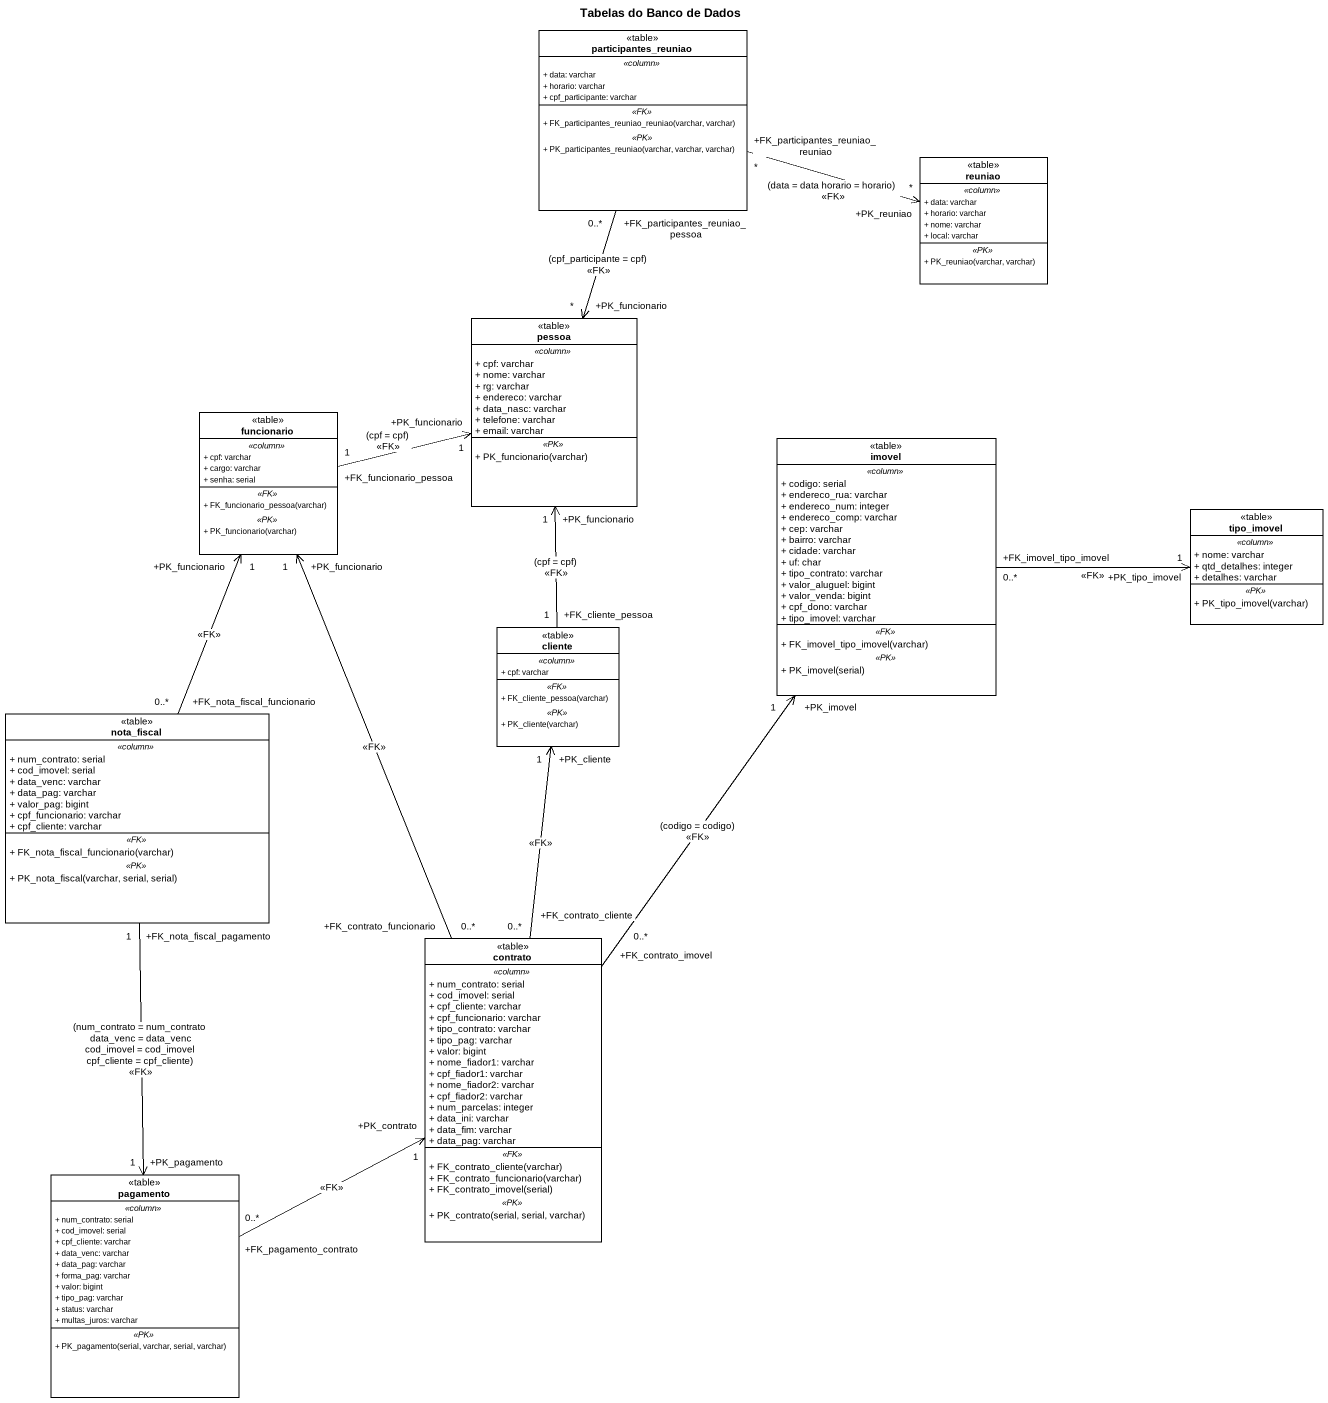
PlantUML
@startuml
title Tabelas do Banco de Dados
hide circle
hide empty members
skinparam classAttributeIconSize 0
class participantes_reuniao <<table>> {
  .. <<column>> ..
  + data: varchar
  + horario: varchar
  + cpf_participante: varchar
  .. <<FK>> ..
  + FK_participantes_reuniao_reuniao(varchar, varchar)
  .. <<PK>> ..
  + PK_participantes_reuniao(varchar, varchar, varchar)
}
class reuniao <<table>> {
  .. <<column>> ..
  + data: varchar
  + horario: varchar
  + nome: varchar
  + local: varchar
  .. <<PK>> ..
  + PK_reuniao(varchar, varchar)
}
class pessoa <<table>> {
  .. <<column>> ..
  + cpf: varchar
  + nome: varchar
  + rg: varchar
  + endereco: varchar
  + data_nasc: varchar
  + telefone: varchar
  + email: varchar
  .. <<PK>> ..
  + PK_funcionario(varchar)
}
class funcionario <<table>> {
  .. <<column>> ..
  + cpf: varchar
  + cargo: varchar
  + senha: serial
  .. <<FK>> ..
  + FK_funcionario_pessoa(varchar)
  .. <<PK>> ..
  + PK_funcionario(varchar)
}
class imovel <<table>> {
  .. <<column>> ..
  + codigo: serial
  + endereco_rua: varchar
  + endereco_num: integer
  + endereco_comp: varchar
  + cep: varchar
  + bairro: varchar
  + cidade: varchar
  + uf: char
  + tipo_contrato: varchar
  + valor_aluguel: bigint
  + valor_venda: bigint
  + cpf_dono: varchar
  + tipo_imovel: varchar
  .. <<FK>> ..
  + FK_imovel_tipo_imovel(varchar)
  .. <<PK>> ..
  + PK_imovel(serial)
}
class tipo_imovel <<table>> {
  .. <<column>> ..
  + nome: varchar
  + qtd_detalhes: integer
  + detalhes: varchar
  .. <<PK>> ..
  + PK_tipo_imovel(varchar)
}
class cliente <<table>> {
  .. <<column>> ..
  + cpf: varchar
  .. <<FK>> ..
  + FK_cliente_pessoa(varchar)
  .. <<PK>> ..
  + PK_cliente(varchar)
}
class nota_fiscal <<table>> {
  .. <<column>> ..
  + num_contrato: serial
  + cod_imovel: serial
  + data_venc: varchar
  + data_pag: varchar
  + valor_pag: bigint
  + cpf_funcionario: varchar
  + cpf_cliente: varchar
  .. <<FK>> ..
  + FK_nota_fiscal_funcionario(varchar)
  .. <<PK>> ..
  + PK_nota_fiscal(varchar, serial, serial)
}
class contrato <<table>> {
  .. <<column>> ..
  + num_contrato: serial
  + cod_imovel: serial
  + cpf_cliente: varchar
  + cpf_funcionario: varchar
  + tipo_contrato: varchar
  + tipo_pag: varchar
  + valor: bigint
  + nome_fiador1: varchar
  + cpf_fiador1: varchar
  + nome_fiador2: varchar
  + cpf_fiador2: varchar
  + num_parcelas: integer
  + data_ini: varchar
  + data_fim: varchar
  + data_pag: varchar
  .. <<FK>> ..
  + FK_contrato_cliente(varchar)
  + FK_contrato_funcionario(varchar)
  + FK_contrato_imovel(serial)
  .. <<PK>> ..
  + PK_contrato(serial, serial, varchar)
}
class pagamento <<table>> {
  .. <<column>> ..
  + num_contrato: serial
  + cod_imovel: serial
  + cpf_cliente: varchar
  + data_venc: varchar
  + data_pag: varchar
  + forma_pag: varchar
  + valor: bigint
  + tipo_pag: varchar
  + status: varchar
  + multas_juros: varchar
  .. <<PK>> ..
  + PK_pagamento(serial, varchar, serial, varchar)
}
participantes_reuniao "+FK_participantes_reuniao_reuniao\n*" -right-> "+PK_reuniao\n*" reuniao : (data = data horario = horario)\n<<FK>>
participantes_reuniao "+FK_participantes_reuniao_pessoa\n0..*" --> "+PK_funcionario\n*" pessoa : (cpf_participante = cpf)\n<<FK>>
funcionario "+FK_funcionario_pessoa\n1" -right-> "+PK_funcionario\n1" pessoa : (cpf = cpf)\n<<FK>>
imovel "+FK_imovel_tipo_imovel\n0..*" -right-> "+PK_tipo_imovel\n1" tipo_imovel : <<FK>>
cliente "+FK_cliente_pessoa\n1" -up-> "+PK_funcionario\n1" pessoa : (cpf = cpf)\n<<FK>>
nota_fiscal "+FK_nota_fiscal_funcionario\n0..*" -up-> "+PK_funcionario\n1" funcionario : <<FK>>
nota_fiscal "+FK_nota_fiscal_pagamento\n1" --> "+PK_pagamento\n1" pagamento : (num_contrato = num_contrato data_venc = data_venc cod_imovel = cod_imovel cpf_cliente = cpf_cliente)\n<<FK>>
contrato "+FK_contrato_funcionario\n0..*" -up-> "+PK_funcionario\n1" funcionario : <<FK>>
contrato "+FK_contrato_imovel\n0..*" -up-> "+PK_imovel\n1" imovel : (codigo = codigo)\n<<FK>>
contrato "+FK_contrato_cliente\n0..*" -up-> "+PK_cliente\n1" cliente : <<FK>>
pagamento "+FK_pagamento_contrato\n0..*" -right-> "+PK_contrato\n1" contrato : <<FK>>
@enduml
